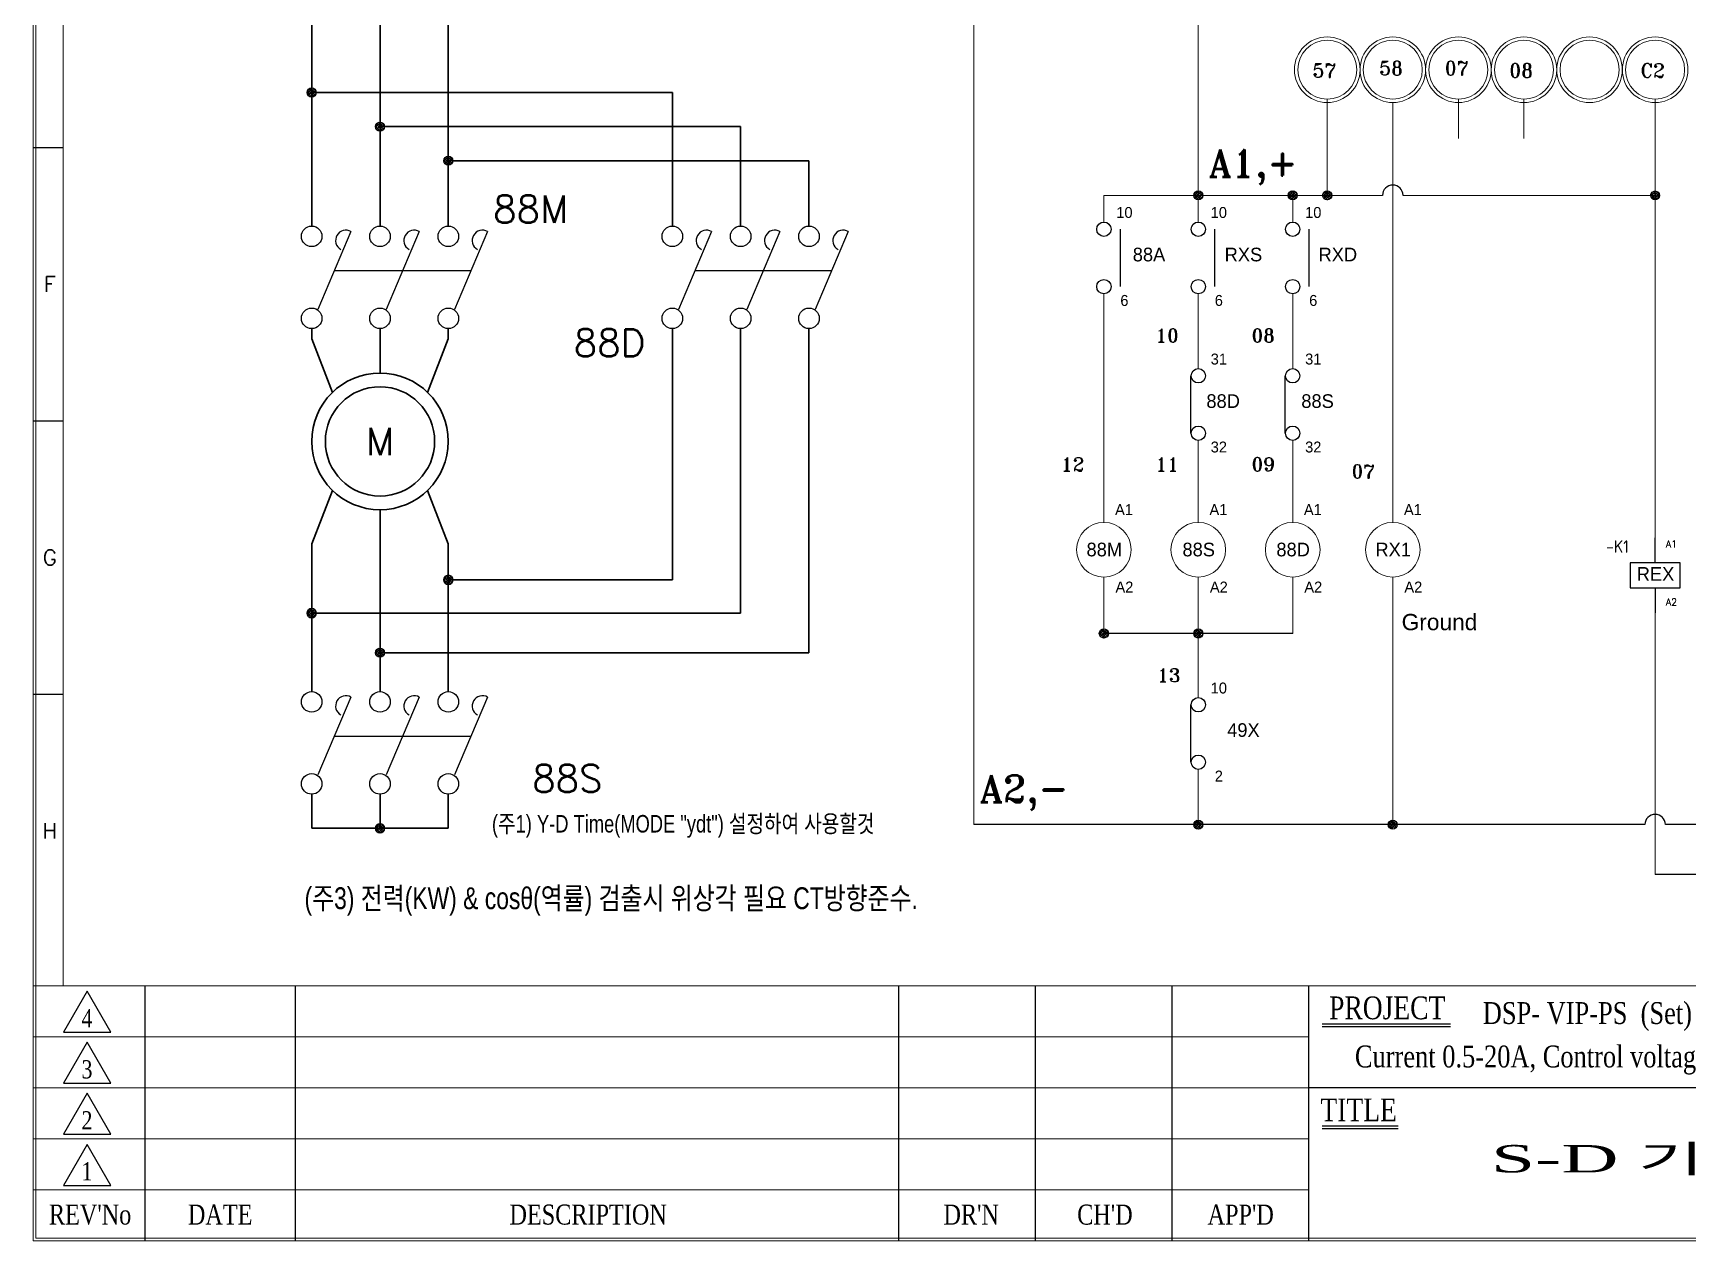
# Model space of a CAD drawing. Header units: millimetres. Extents: x 54 to 1685, y 68 to 1015.
# Drawn here: x 508.9 to 690.6, y 87.7 to 220.2 of the extents above; entities that cross this region are included whole.
import ezdxf
from ezdxf.enums import TextEntityAlignment as Align

# ---------------------------------------------------------------- set-up
doc = ezdxf.new("R2010")
doc.units = ezdxf.units.MM
for name, color, linetype in [('1', 1, 'Continuous'), ('10', 1, 'Continuous'), ('20', 2, 'Continuous'), ('30', 3, 'Continuous'), ('40', 7, 'Continuous'), ('70', 7, 'Continuous'), ('SYMS', 7, 'Continuous'), ('TAGS', 150, 'Continuous')]:
    doc.layers.add(name, color=color, linetype=linetype)
doc.styles.add('HCM', font='batang.ttc')
doc.styles.add('SIMPLEX', font='SIMPLEX.shx', dxfattribs={"bigfont": 'HBRDS.shx'})
doc.styles.add('SS', font='batang.ttc', dxfattribs={"width": 0.8})
doc.styles.get("Standard").update_dxf_attribs({"font": 'BareunDotumPro1.ttf'})
doc.styles.add('STYLE2', font='romant.shx')
doc.styles.add('WD_IEC', font='ISOCP2.shx', dxfattribs={"width": 0.9, "height": 4, "bigfont": 'whtmtxt.shx'})
doc.styles.add('굴림체', font='gulim.ttc')

# ---------------------------------------------------------------- blocks, each defined once
blk = doc.blocks.new('VCR1')
for p, q in [((0, 2.5), (0, 7.5)), ((0, -2.5), (0, -7.5))]:
    blk.add_line(p, q)
blk.add_lwpolyline([(-5, 2.5), (-5, -2.5), (5, -2.5), (5, 2.5)], close=True)
at = {"style": 'WD_IEC'}
for tag, p in [('INST', (-5.25, 11.5)), ('LOC', (-5.25, 8)), ('TAG1', (-5.25, 4.5)), ('DESC1', (-5.25, -6.85)), ('DESC2', (-5.25, -10.35)), ('DESC3', (-5.25, -13.85))]:
    blk.add_attdef(tag, text='', height=2.5, dxfattribs=at).set_placement(p, align=Align.RIGHT)
blk.add_attdef('TERM01', text='', height=2, rotation=90, dxfattribs=at).set_placement((-1, 7.5), align=Align.RIGHT)
at = {"style": 'WD_IEC', "flags": 1}
for tag, p, height in [('X2TERM01', (0, 7.5), 0.32), ('X4LINK', (-5, 0), 0.32), ('X1LINK', (5, 0), 0.32), ('ASSYCODE', (1, -4), 1), ('FAMILY', (1, -5.5), 1), ('CATDESC', (1, -7), 1), ('X8TERM02', (0, -7.5), 0.32)]:
    blk.add_attdef(tag, p, '', height=height, dxfattribs=at)
at = {"style": 'WD_IEC', "flags": 9}
for tag, p in [('MFG', (-6, 1)), ('CAT', (-6, -1.5))]:
    blk.add_attdef(tag, text='', height=1.5, dxfattribs=at).set_placement(p, align=Align.RIGHT)
at = {"style": 'WD_IEC'}
blk.add_attdef('TERM02', (-1, -7.5), '', height=2, rotation=90, dxfattribs=at)
at = {"lineweight": 9, "style": 'WD_IEC'}
for tag, p in [('NO', (-5.5, -16.5)), ('NC', (-5.5, -20))]:
    blk.add_attdef(tag, text='', height=2.5, dxfattribs=at).set_placement(p, align=Align.TOP_RIGHT)
for tag, p in [('XREFNO', (-4, -16.5)), ('XREFNC', (-4, -20))]:
    blk.add_attdef(tag, text='', height=2.5, dxfattribs=at).set_placement(p, align=Align.TOP_LEFT)

msp = doc.modelspace()

# ---------------------------------------------------------------- hatches: boundary and pattern name
at = {"layer": '70'}
h = msp.add_hatch(dxfattribs=at)
h.set_pattern_fill('ANSI33', color=256, style=0)
h.set_pattern_definition([(45, (1345.32666, -58.7353), (-0.176776695, 0.176776695), []), (45, (1345.50344, -58.7353), (-0.176776695, 0.176776695), [0.125, -0.0625])])
h.paths.add_polyline_path([(539.519, 214.228, 0.4142136), (539.019, 213.728, 0.4142136), (539.519, 213.228)])
h.paths.add_polyline_path([(539.519, 214.228), (539.519, 213.728), (540.019, 213.728, 0.4142136)])
h.paths.add_polyline_path([(540.019, 213.728), (539.519, 213.728), (539.519, 213.228, 0.4142136)])
h = msp.add_hatch(dxfattribs=at)
h.set_pattern_fill('ANSI33', color=256, style=0)
h.set_pattern_definition([(45, (1352.82666, -62.4777), (-0.176776695, 0.176776695), []), (45, (1353.00344, -62.4777), (-0.176776695, 0.176776695), [0.125, -0.0625])])
h.paths.add_polyline_path([(547.019, 210.486, 0.4142136), (546.519, 209.986, 0.4142136), (547.019, 209.486)])
h.paths.add_polyline_path([(547.019, 210.486), (547.019, 209.986), (547.519, 209.986, 0.4142136)])
h.paths.add_polyline_path([(547.519, 209.986), (547.019, 209.986), (547.019, 209.486, 0.4142136)])
h = msp.add_hatch(dxfattribs=at)
h.set_pattern_fill('ANSI33', color=256, style=0)
h.set_pattern_definition([(45, (1360.32666, -66.2201), (-0.176776695, 0.176776695), []), (45, (1360.50344, -66.2201), (-0.176776695, 0.176776695), [0.125, -0.0625])])
h.paths.add_polyline_path([(554.519, 206.743, 0.4142136), (554.019, 206.243, 0.4142136), (554.519, 205.743)])
h.paths.add_polyline_path([(554.519, 206.743), (554.519, 206.243), (555.019, 206.243, 0.4142136)])
h.paths.add_polyline_path([(555.019, 206.243), (554.519, 206.243), (554.519, 205.743, 0.4142136)])
h = msp.add_hatch(dxfattribs=at)
h.set_pattern_fill('ANSI33', color=256, style=0)
h.set_pattern_definition([(45, (1442.6552, -70.02364), (-0.176776695, 0.176776695), []), (45, (1442.83198, -70.02364), (-0.176776695, 0.176776695), [0.125, -0.0625])])
h.paths.add_polyline_path([(636.847, 202.94, 0.4142136), (636.347, 202.44, 0.4142136), (636.847, 201.94)])
h.paths.add_polyline_path([(636.847, 202.94), (636.847, 202.44), (637.347, 202.44, 0.4142136)])
h.paths.add_polyline_path([(637.347, 202.44), (636.847, 202.44), (636.847, 201.94, 0.4142136)])
h = msp.add_hatch(dxfattribs=at)
h.set_pattern_fill('ANSI33', color=256, style=0)
h.set_pattern_definition([(45, (1453.01993, -70.02364), (-0.176776695, 0.176776695), []), (45, (1453.1967, -70.02364), (-0.176776695, 0.176776695), [0.125, -0.0625])])
h.paths.add_polyline_path([(647.212, 202.94, 0.4142136), (646.712, 202.44, 0.4142136), (647.212, 201.94)])
h.paths.add_polyline_path([(647.212, 202.94), (647.212, 202.44), (647.712, 202.44, 0.4142136)])
h.paths.add_polyline_path([(647.712, 202.44), (647.212, 202.44), (647.212, 201.94, 0.4142136)])
h = msp.add_hatch(dxfattribs=at)
h.set_pattern_fill('ANSI33', color=256, style=0)
h.set_pattern_definition([(45, (1456.80592, -70.02364), (-0.176776695, 0.176776695), []), (45, (1456.9827, -70.02364), (-0.176776695, 0.176776695), [0.125, -0.0625])])
h.paths.add_polyline_path([(650.998, 202.94, 0.4142136), (650.498, 202.44, 0.4142136), (650.998, 201.94)])
h.paths.add_polyline_path([(650.998, 202.94), (650.998, 202.44), (651.498, 202.44, 0.4142136)])
h.paths.add_polyline_path([(651.498, 202.44), (650.998, 202.44), (650.998, 201.94, 0.4142136)])
at = {"layer": '70', "lineweight": 30}
h = msp.add_hatch(dxfattribs=at)
h.set_pattern_fill('ANSI33', color=0, style=0)
h.set_pattern_definition([(45, (1360.32666, -112.22783), (-0.176776695, 0.176776695), []), (45, (1360.50344, -112.22783), (-0.176776695, 0.176776695), [0.125, -0.0625])])
h.paths.add_polyline_path([(554.519, 160.736, 0.4142136), (554.019, 160.236, 0.4142136), (554.519, 159.736)])
h.paths.add_polyline_path([(554.519, 160.736), (554.519, 160.236), (555.019, 160.236, 0.4142136)])
h.paths.add_polyline_path([(555.019, 160.236), (554.519, 160.236), (554.519, 159.736, 0.4142136)])
h = msp.add_hatch(dxfattribs=at)
h.set_pattern_fill('ANSI33', color=0, style=0)
h.set_pattern_definition([(45, (1345.32666, -115.87756), (-0.176776695, 0.176776695), []), (45, (1345.50344, -115.87756), (-0.176776695, 0.176776695), [0.125, -0.0625])])
h.paths.add_polyline_path([(539.519, 157.086, 0.4142136), (539.019, 156.586, 0.4142136), (539.519, 156.086)])
h.paths.add_polyline_path([(539.519, 157.086), (539.519, 156.586), (540.019, 156.586, 0.4142136)])
h.paths.add_polyline_path([(540.019, 156.586), (539.519, 156.586), (539.519, 156.086, 0.4142136)])
at = {"layer": '70'}
h = msp.add_hatch(dxfattribs=at)
h.set_pattern_fill('ANSI33', color=256, style=0)
h.set_pattern_definition([(45, (1432.29024, -118.10628), (-0.176776695, 0.176776695), []), (45, (1432.46702, -118.10628), (-0.176776695, 0.176776695), [0.125, -0.0625])])
h.paths.add_polyline_path([(626.482, 154.857, 0.4142136), (625.982, 154.357, 0.4142136), (626.482, 153.857)])
h.paths.add_polyline_path([(626.482, 154.857), (626.482, 154.357), (626.982, 154.357, 0.4142136)])
h.paths.add_polyline_path([(626.982, 154.357), (626.482, 154.357), (626.482, 153.857, 0.4142136)])
h = msp.add_hatch(dxfattribs=at)
h.set_pattern_fill('ANSI33', color=256, style=0)
h.set_pattern_definition([(45, (1442.65497, -118.10628), (-0.176776695, 0.176776695), []), (45, (1442.83175, -118.10628), (-0.176776695, 0.176776695), [0.125, -0.0625])])
h.paths.add_polyline_path([(636.847, 154.857, 0.4142136), (636.347, 154.357, 0.4142136), (636.847, 153.857)])
h.paths.add_polyline_path([(636.847, 154.857), (636.847, 154.357), (637.347, 154.357, 0.4142136)])
h.paths.add_polyline_path([(637.347, 154.357), (636.847, 154.357), (636.847, 153.857, 0.4142136)])
h = msp.add_hatch(dxfattribs=at)
h.set_pattern_fill('ANSI33', color=0, style=0)
h.set_pattern_definition([(45, (1352.82666, -120.2165), (-0.176776695, 0.176776695), []), (45, (1353.00344, -120.2165), (-0.176776695, 0.176776695), [0.125, -0.0625])])
h.paths.add_polyline_path([(547.019, 152.747, 0.4142136), (546.519, 152.247, 0.4142136), (547.019, 151.747)])
h.paths.add_polyline_path([(547.019, 152.747), (547.019, 152.247), (547.519, 152.247, 0.4142136)])
h.paths.add_polyline_path([(547.519, 152.247), (547.019, 152.247), (547.019, 151.747, 0.4142136)])
at = {"layer": '70', "lineweight": 30}
h = msp.add_hatch(dxfattribs=at)
h.set_pattern_fill('ANSI33', color=0, style=0)
h.set_pattern_definition([(45, (1352.82666, -139.49223), (-0.176776695, 0.176776695), []), (45, (1353.00344, -139.49223), (-0.176776695, 0.176776695), [0.125, -0.0625])])
h.paths.add_polyline_path([(547.019, 133.471, 0.4142136), (546.519, 132.971, 0.4142136), (547.019, 132.471)])
h.paths.add_polyline_path([(547.019, 133.471), (547.019, 132.971), (547.519, 132.971, 0.4142136)])
h.paths.add_polyline_path([(547.519, 132.971), (547.019, 132.971), (547.019, 132.471, 0.4142136)])
at = {"layer": '70'}
h = msp.add_hatch(dxfattribs=at)
h.set_pattern_fill('ANSI33', color=256, style=0)
h.set_pattern_definition([(45, (1442.65491, -139.08247), (-0.176776695, 0.176776695), []), (45, (1442.8317, -139.08247), (-0.176776695, 0.176776695), [0.125, -0.0625])])
h.paths.add_polyline_path([(636.847, 133.881, 0.4142136), (636.347, 133.381, 0.4142136), (636.847, 132.881)])
h.paths.add_polyline_path([(636.847, 133.881), (636.847, 133.381), (637.347, 133.381, 0.4142136)])
h.paths.add_polyline_path([(637.347, 133.381), (636.847, 133.381), (636.847, 132.881, 0.4142136)])
h = msp.add_hatch(dxfattribs=at)
h.set_pattern_fill('ANSI33', color=256, style=0)
h.set_pattern_definition([(45, (1464.003, -139.08247), (-0.176776695, 0.176776695), []), (45, (1464.17977, -139.08247), (-0.176776695, 0.176776695), [0.125, -0.0625])])
h.paths.add_polyline_path([(658.195, 133.881, 0.4142136), (657.695, 133.381, 0.4142136), (658.195, 132.881)])
h.paths.add_polyline_path([(658.195, 133.881), (658.195, 133.381), (658.695, 133.381, 0.4142136)])
h.paths.add_polyline_path([(658.695, 133.381), (658.195, 133.381), (658.195, 132.881, 0.4142136)])

# ---------------------------------------------------------------- linework, layer by layer
at = {"color": 0, "lineweight": 30}
for p, q in [((547.019, 271.436), (547.019, 199.064)), ((539.519, 263.936), (539.519, 199.064)), ((554.519, 263.936), (554.519, 199.064)), ((539.519, 187.814), (539.519, 186.685)), ((547.019, 187.814), (547.019, 182.935)), ((554.519, 187.814), (554.519, 186.685)), ((539.519, 186.685), (541.788, 180.809)), ((554.519, 186.685), (552.25, 180.809)), ((539.519, 164.185), (541.788, 170.06)), ((554.519, 164.185), (552.25, 170.06)), ((547.019, 147.971), (547.019, 167.935)), ((539.519, 147.971), (539.519, 164.185)), ((554.519, 147.971), (554.519, 164.185)), ((554.519, 160.236), (579.109, 160.236)), ((586.609, 156.586), (539.519, 156.586)), ((547.019, 152.247), (594.109, 152.247)), ((539.519, 136.721), (539.519, 132.971)), ((547.019, 132.971), (547.019, 136.721)), ((554.519, 136.721), (554.519, 132.971)), ((554.519, 132.971), (539.519, 132.971))]:
    msp.add_line(p, q, dxfattribs=at)
at = {"color": 0, "lineweight": 15}
for p, q in [((658.195, 212.625), (658.195, 166.551)), ((626.483, 202.44), (626.483, 199.508)), ((636.847, 202.44), (636.847, 199.508)), ((647.212, 202.44), (647.212, 199.508)), ((686.994, 202.44), (686.994, 164.857)), ((626.483, 191.633), (626.483, 175.546)), ((636.847, 191.633), (636.847, 187.522)), ((647.212, 191.633), (647.212, 186.353)), ((636.847, 187.522), (636.847, 183.421)), ((647.212, 186.353), (647.212, 183.421)), ((626.483, 175.546), (626.483, 166.551)), ((636.847, 175.546), (636.847, 166.551)), ((647.212, 175.546), (647.212, 166.551)), ((636.847, 154.357), (636.847, 147.316)), ((636.847, 139.441), (636.847, 133.378))]:
    msp.add_line(p, q, dxfattribs=at)
at = {"color": 0}
for p, q in [((628.254, 198.72), (628.254, 192.42)), ((638.618, 198.72), (638.618, 192.42)), ((648.983, 198.72), (648.983, 192.42)), ((635.999, 182.633), (635.999, 176.333)), ((646.364, 182.633), (646.364, 176.333)), ((635.999, 146.528), (635.999, 140.228))]:
    msp.add_line(p, q, dxfattribs=at)
at = {"color": 0, "linetype": 'Continuous'}
for p, q in [((542.017, 194.19), (556.954, 194.19)), ((581.607, 194.19), (596.545, 194.19)), ((542.017, 143.098), (556.954, 143.098))]:
    msp.add_line(p, q, dxfattribs=at)
for p, q in [((647.212, 154.357), (626.482, 154.357)), ((685.87, 133.378), (612.223, 133.378)), ((696.903, 133.378), (688.12, 133.378)), ((722.983, 127.911), (686.995, 127.911))]:
    msp.add_line(p, q)
at = {"color": 7, "lineweight": 15}
for centre, radius in [((651.001, 216.224), 3.599), ((658.2, 216.224), 3.599), ((665.398, 216.224), 3.599), ((672.597, 216.224), 3.599), ((679.795, 216.224), 3.599), ((686.994, 216.224), 3.599), ((651.001, 216.224), 3.239), ((658.199, 216.224), 3.239), ((665.398, 216.224), 3.239), ((672.597, 216.224), 3.239), ((679.795, 216.224), 3.239), ((686.993, 216.224), 3.239)]:
    msp.add_circle(centre, radius, dxfattribs=at)
at = {"color": 0}
for centre in [(626.483, 198.72), (636.847, 198.72), (636.847, 198.72), (647.212, 198.72), (647.212, 198.72), (626.483, 192.42), (636.847, 192.42), (636.847, 192.42), (647.212, 192.42), (647.212, 192.42), (636.847, 182.633), (647.212, 182.633), (636.847, 176.333), (647.212, 176.333), (636.847, 146.528), (636.847, 140.228)]:
    msp.add_circle(centre, 0.787, dxfattribs=at)
at = {"color": 0, "lineweight": 30}
for radius in [7.5, 6]:
    msp.add_circle((547.019, 175.435), radius, dxfattribs=at)
at = {"color": 0}
for centre in [(658.195, 202.44), (686.995, 133.378)]:
    msp.add_arc(centre, 1.125, 0, 180, dxfattribs=at)
at = {"layer": '1', "color": 0}
for p, q in [((543.831, 198.458), (540.203, 189.923)), ((551.331, 198.458), (547.703, 189.923)), ((558.831, 198.458), (555.203, 189.923)), ((583.422, 198.458), (579.793, 189.923)), ((590.922, 198.458), (587.293, 189.923)), ((598.422, 198.458), (594.793, 189.923)), ((543.831, 147.365), (540.203, 138.83)), ((551.331, 147.365), (547.703, 138.83)), ((558.831, 147.365), (555.203, 138.83))]:
    msp.add_line(p, q, dxfattribs=at)
for centre in [(539.519, 197.939), (547.019, 197.939), (554.519, 197.939), (579.109, 197.939), (586.609, 197.939), (594.109, 197.939), (539.519, 188.939), (547.019, 188.939), (554.519, 188.939), (579.109, 188.939), (586.609, 188.939), (594.109, 188.939), (539.519, 146.846), (547.019, 146.846), (554.519, 146.846), (539.519, 137.846), (547.019, 137.846), (554.519, 137.846)]:
    msp.add_circle(centre, 1.125, dxfattribs=at)
for centre in [(543.269, 197.483), (550.769, 197.483), (558.269, 197.483), (582.859, 197.483), (590.359, 197.483), (597.859, 197.483), (543.269, 146.39), (550.769, 146.39), (558.269, 146.39)]:
    msp.add_arc(centre, 1.125, 60, 240, dxfattribs=at)
at = {"layer": '10', "color": 0}
for p, q in [((650.436, 111.221), (664.545, 111.221)), ((650.436, 100.021), (658.773, 100.021))]:
    msp.add_line(p, q, dxfattribs=at)
for points in [[(514.86, 115.085), (512.262, 110.585), (517.459, 110.585)], [(514.86, 109.485), (512.262, 104.985), (517.459, 104.985)], [(514.86, 103.885), (512.262, 99.385), (517.459, 99.385)], [(514.86, 98.285), (512.262, 93.785), (517.459, 93.785)]]:
    msp.add_lwpolyline(points, close=True, dxfattribs=at)
at = {"layer": '20', "color": 0, "lineweight": 13}
msp.add_lwpolyline([(512.237, 115.689), (512.237, 354.389), (885.637, 354.389), (885.637, 115.689)], dxfattribs=at)
at = {"layer": '30', "color": 0}
for p, q in [((508.937, 207.689), (512.237, 207.689)), ((508.937, 177.689), (512.237, 177.689)), ((508.937, 147.689), (512.237, 147.689))]:
    msp.add_line(p, q, dxfattribs=at)
at = {"layer": '40', "color": 0}
for p, q in [((521.203, 115.689), (521.203, 87.689)), ((537.703, 115.689), (537.703, 87.689)), ((603.937, 115.689), (603.937, 87.689)), ((618.937, 115.689), (618.937, 87.689)), ((633.937, 115.689), (633.937, 87.689)), ((648.937, 115.689), (648.937, 87.689)), ((738.937, 104.489), (648.937, 104.489))]:
    msp.add_line(p, q, dxfattribs=at)
at = {"layer": '40', "color": 0, "lineweight": 13}
for p, q in [((648.937, 110.089), (508.937, 110.089)), ((648.937, 104.489), (508.937, 104.489)), ((648.937, 98.889), (508.937, 98.889)), ((648.937, 93.289), (508.937, 93.289))]:
    msp.add_line(p, q, dxfattribs=at)
at = {"layer": '70', "lineweight": 15}
for p, q in [((636.847, 202.44), (636.846, 340.058)), ((612.223, 133.378), (612.221, 334.282)), ((650.997, 208.667), (650.997, 212.985)), ((650.998, 202.44), (650.998, 212.985)), ((665.398, 208.667), (665.398, 212.985)), ((672.597, 208.667), (672.597, 212.986)), ((686.994, 202.44), (686.994, 212.986)), ((626.483, 202.44), (657.07, 202.44)), ((659.32, 202.44), (686.994, 202.44)), ((626.482, 154.357), (626.482, 160.551)), ((636.847, 154.357), (636.847, 160.551)), ((647.212, 154.357), (647.212, 160.551)), ((658.195, 133.378), (658.195, 160.551)), ((686.995, 127.911), (686.993, 158.857))]:
    msp.add_line(p, q, dxfattribs=at)
at = {"layer": '70', "color": 0, "lineweight": 30}
for p, q in [((539.519, 213.728), (579.109, 213.728)), ((579.109, 213.728), (579.109, 199.064)), ((547.019, 209.986), (586.609, 209.986)), ((586.609, 209.986), (586.609, 199.064)), ((594.109, 206.243), (554.519, 206.243)), ((594.109, 199.064), (594.109, 206.243)), ((579.109, 187.814), (579.109, 160.236)), ((586.609, 156.586), (586.609, 187.814)), ((594.109, 152.247), (594.109, 187.814))]:
    msp.add_line(p, q, dxfattribs=at)
at = {"layer": '70'}
for p, q in [((686.516, 202.369), (686.988, 202.841)), ((686.523, 202.544), (686.539, 202.56)), ((686.555, 202.239), (686.581, 202.265)), ((686.581, 202.603), (686.666, 202.687)), ((686.621, 202.136), (686.988, 202.503)), ((686.624, 202.307), (686.708, 202.392)), ((686.708, 202.729), (686.792, 202.813)), ((686.708, 202.054), (686.75, 202.096)), ((686.75, 202.434), (686.834, 202.518)), ((686.792, 202.138), (686.877, 202.223)), ((686.817, 201.994), (686.988, 202.166)), ((686.834, 202.856), (686.885, 202.906)), ((686.877, 202.56), (686.961, 202.645)), ((686.919, 202.265), (686.988, 202.335)), ((686.961, 201.97), (686.988, 201.997)), ((686.988, 202.841), (687.06, 202.912)), ((686.988, 202.503), (687.293, 202.808)), ((686.988, 202.166), (687.263, 202.44)), ((686.988, 202.335), (687.003, 202.349)), ((686.988, 201.997), (687.045, 202.054)), ((687.003, 202.687), (687.088, 202.771)), ((687.045, 202.392), (687.094, 202.44)), ((687.088, 202.096), (687.172, 202.181)), ((687.094, 202.44), (687.13, 202.476)), ((687.13, 202.813), (687.189, 202.873)), ((687.151, 201.991), (687.437, 202.277)), ((687.172, 202.518), (687.256, 202.603)), ((687.214, 202.223), (687.299, 202.307)), ((687.263, 202.44), (687.434, 202.611)), ((687.299, 202.645), (687.375, 202.721)), ((687.341, 202.349), (687.425, 202.434))]:
    msp.add_line(p, q, dxfattribs=at)
at = {"layer": '70', "color": 0, "lineweight": 13}
msp.add_line((508.937, 115.689), (888.937, 115.689), dxfattribs=at)
at = {"layer": '70', "color": 0}
for p, q in [((650.436, 111.521), (664.545, 111.521)), ((650.436, 100.321), (658.773, 100.321))]:
    msp.add_line(p, q, dxfattribs=at)
at = {"layer": '70', "color": 0, "lineweight": 13}
for points in [[(888.937, 87.689), (508.937, 87.689), (508.937, 357.689), (888.937, 357.689)], [(888.637, 87.989), (509.237, 87.989), (509.237, 357.389), (888.637, 357.389)]]:
    msp.add_lwpolyline(points, close=True, dxfattribs=at)
at = {"layer": '70'}
for centre, radius in [((539.519, 213.728), 0.5), ((547.019, 209.986), 0.5), ((554.519, 206.243), 0.5), ((636.847, 202.44), 0.5), ((647.212, 202.44), 0.5), ((650.998, 202.44), 0.5), ((686.988, 202.44), 0.477), ((626.482, 154.357), 0.5), ((636.847, 154.357), 0.5), ((636.847, 133.381), 0.5), ((658.195, 133.381), 0.5)]:
    msp.add_circle(centre, radius, dxfattribs=at)
at = {"layer": '70', "lineweight": 15}
for centre in [(626.483, 163.551), (636.847, 163.551), (647.212, 163.551), (658.195, 163.551)]:
    msp.add_circle(centre, 3, dxfattribs=at)
at = {"layer": '70', "color": 0, "lineweight": 30}
for centre in [(554.519, 160.236), (539.519, 156.586), (547.019, 132.971)]:
    msp.add_circle(centre, 0.5, dxfattribs=at)
at = {"layer": '70', "color": 0}
msp.add_circle((547.019, 152.247), 0.5, dxfattribs=at)

# ---------------------------------------------------------------- block references
at = {"layer": 'SYMS'}
ref = msp.add_blockref('VCR1', (686.994, 160.732), dxfattribs=dict(at, xscale=0.55, yscale=0.55, zscale=0.55))
ref.add_attrib('TAG1', '-K1', dxfattribs={"layer": 'TAGS', "height": 1.375, "style": 'WD_IEC'}).set_placement((684.106, 163.207), align=Align.RIGHT)

# ---------------------------------------------------------------- texts
at = {"color": 0, "style": 'STYLE2'}
for s, height, p in [('57', 1.5253, (649.379, 215.381)), ('58', 1.5253, (656.698, 215.634)), ('07', 1.5253, (663.9, 215.634)), ('08', 1.5253, (670.981, 215.381)), ('C2', 1.5253, (685.378, 215.381)), ('A1', 0.7627, (688.165, 163.806)), ('A2', 0.7627, (688.165, 157.412))]:
    msp.add_text(s, height=height, dxfattribs=at).set_placement(p)
at = {"color": 3, "style": 'STYLE2'}
for s, height, p in [('A1,+', 2.9731, (637.975, 204.486)), ('10', 1.4866, (632.149, 186.313)), ('08', 1.4866, (642.692, 186.313)), ('12', 1.4866, (621.784, 172.178)), ('11', 1.4866, (632.149, 172.178)), ('09', 1.4866, (642.692, 172.178)), ('07', 1.4866, (653.675, 171.393)), ('13', 1.4866, (632.327, 149.03)), ('A2,-', 2.9731, (612.846, 135.833))]:
    msp.add_text(s, height=height, dxfattribs=at).set_placement(p)
at = {"color": 0, "linetype": 'Continuous', "style": 'SIMPLEX'}
for s, p in [(' 88M', (557.381, 199.42)), (' 88D', (566.229, 184.76)), (' 88S', (561.667, 136.939))]:
    msp.add_text(s, height=3, dxfattribs=at).set_placement(p)
at = {"color": 0, "linetype": 'Continuous'}
for s, height, p in [('10', 1.2, (628.737, 200.559)), ('10', 1.2, (639.102, 200.559)), ('10', 1.2, (649.467, 200.559)), ('88A', 1.5, (631.436, 195.945)), ('RXS', 1.5, (641.801, 195.945)), ('RXD', 1.5, (652.165, 195.945)), ('6', 1.2, (628.737, 190.905)), ('6', 1.2, (639.102, 190.905)), ('6', 1.2, (649.467, 190.905)), ('31', 1.2, (639.102, 184.472)), ('31', 1.2, (649.467, 184.472)), ('88D', 1.5, (639.574, 179.858)), ('88S', 1.5, (649.939, 179.858)), ('32', 1.2, (639.102, 174.818)), ('32', 1.2, (649.467, 174.818)), ('A1', 1.2, (628.69, 167.951)), ('A1', 1.2, (639.055, 167.951)), ('A1', 1.2, (649.419, 167.951)), ('A1', 1.2, (660.402, 167.951)), ('88M', 1.5, (626.528, 163.569)), ('88S', 1.5, (636.893, 163.569)), ('88D', 1.5, (647.257, 163.569)), ('RX1', 1.5, (658.24, 163.569)), ('A2', 1.2, (628.737, 159.459)), ('A2', 1.2, (639.102, 159.459)), ('A2', 1.2, (649.467, 159.459)), ('A2', 1.2, (660.45, 159.459)), ('REX', 1.5, (687.039, 160.89)), ('10', 1.2, (639.102, 148.368)), ('49X', 1.5, (641.8, 143.753)), ('2', 1.2, (639.102, 138.714))]:
    msp.add_text(s, height=height, dxfattribs=at).set_placement(p, align=Align.MIDDLE)
at = {"color": 0, "linetype": 'Continuous', "style": 'SIMPLEX'}
msp.add_text('M', height=3, dxfattribs=at).set_placement((547.019, 175.435), align=Align.MIDDLE)
at = {"color": 1, "style": '굴림체', "width": 0.8}
for s, height, p in [('(주1) Y-D Time(MODE "ydt") 설정하여 사용할것', 1.92, (559.307, 132.51)), ('(주3) 전력(KW) & cosθ(역률) 검출시 위상각 필요 CT방향준수.', 2.4, (538.734, 124.097))]:
    msp.add_text(s, height=height, dxfattribs=at).set_placement(p)
at = {"color": 0, "style": 'SS', "width": 0.8}
for s, p in [('DSP- VIP-PS  (Set) ', (668.076, 111.497)), ('Current 0.5-20A, Control voltage 85~260VAC (110~340VDC)', (654.041, 106.73))]:
    msp.add_text(s, height=2.4, dxfattribs=at).set_placement(p)
at = {"color": 0, "style": 'SS', "width": 1.751788}
msp.add_text('S-D 기동 System', height=3, dxfattribs=at).set_placement((668.989, 95.208), (727.25, 95.208), align=Align.FIT)
at = {"layer": '30', "color": 0, "style": 'SIMPLEX'}
for s, p in [('F', (510.787, 192.689)), ('G', (510.787, 162.689)), ('H', (510.787, 132.689))]:
    msp.add_text(s, height=1.7, dxfattribs=at).set_placement(p, align=Align.MIDDLE)
at = {"layer": '40', "color": 0, "style": 'SS', "width": 0.8}
for s, height, p in [('4', 2, (514.848, 111.124)), ('3', 2, (514.848, 105.524)), ('2', 2, (514.848, 99.924)), ('1', 2, (514.848, 94.324)), ("REV'No", 2.2, (515.197, 89.48)), ('DATE', 2.2, (529.474, 89.48)), ('DESCRIPTION', 2.2, (569.87, 89.48)), ("DR'N", 2.2, (611.916, 89.474)), ("CH'D", 2.2, (626.595, 89.474)), ("APP'D", 2.2, (641.503, 89.474))]:
    msp.add_text(s, height=height, dxfattribs=at).set_placement(p, align=Align.CENTER)
at = {"layer": '70', "color": 0, "style": 'SS', "width": 0.8}
for s, p in [('PROJECT', (657.585, 112.017)), ('TITLE', (654.449, 100.817))]:
    msp.add_text(s, height=2.5, dxfattribs=at).set_placement(p, align=Align.CENTER)
at = {"layer": '70', "lineweight": 13, "insert": (659.163, 156.5), "char_height": 1.785, "width": 18.40055, "attachment_point": 1, "style": 'HCM'}
msp.add_mtext('{\\fArial|b0|i0|c0|p34;Ground}', dxfattribs=at)

doc.saveas('drawing.dxf')
